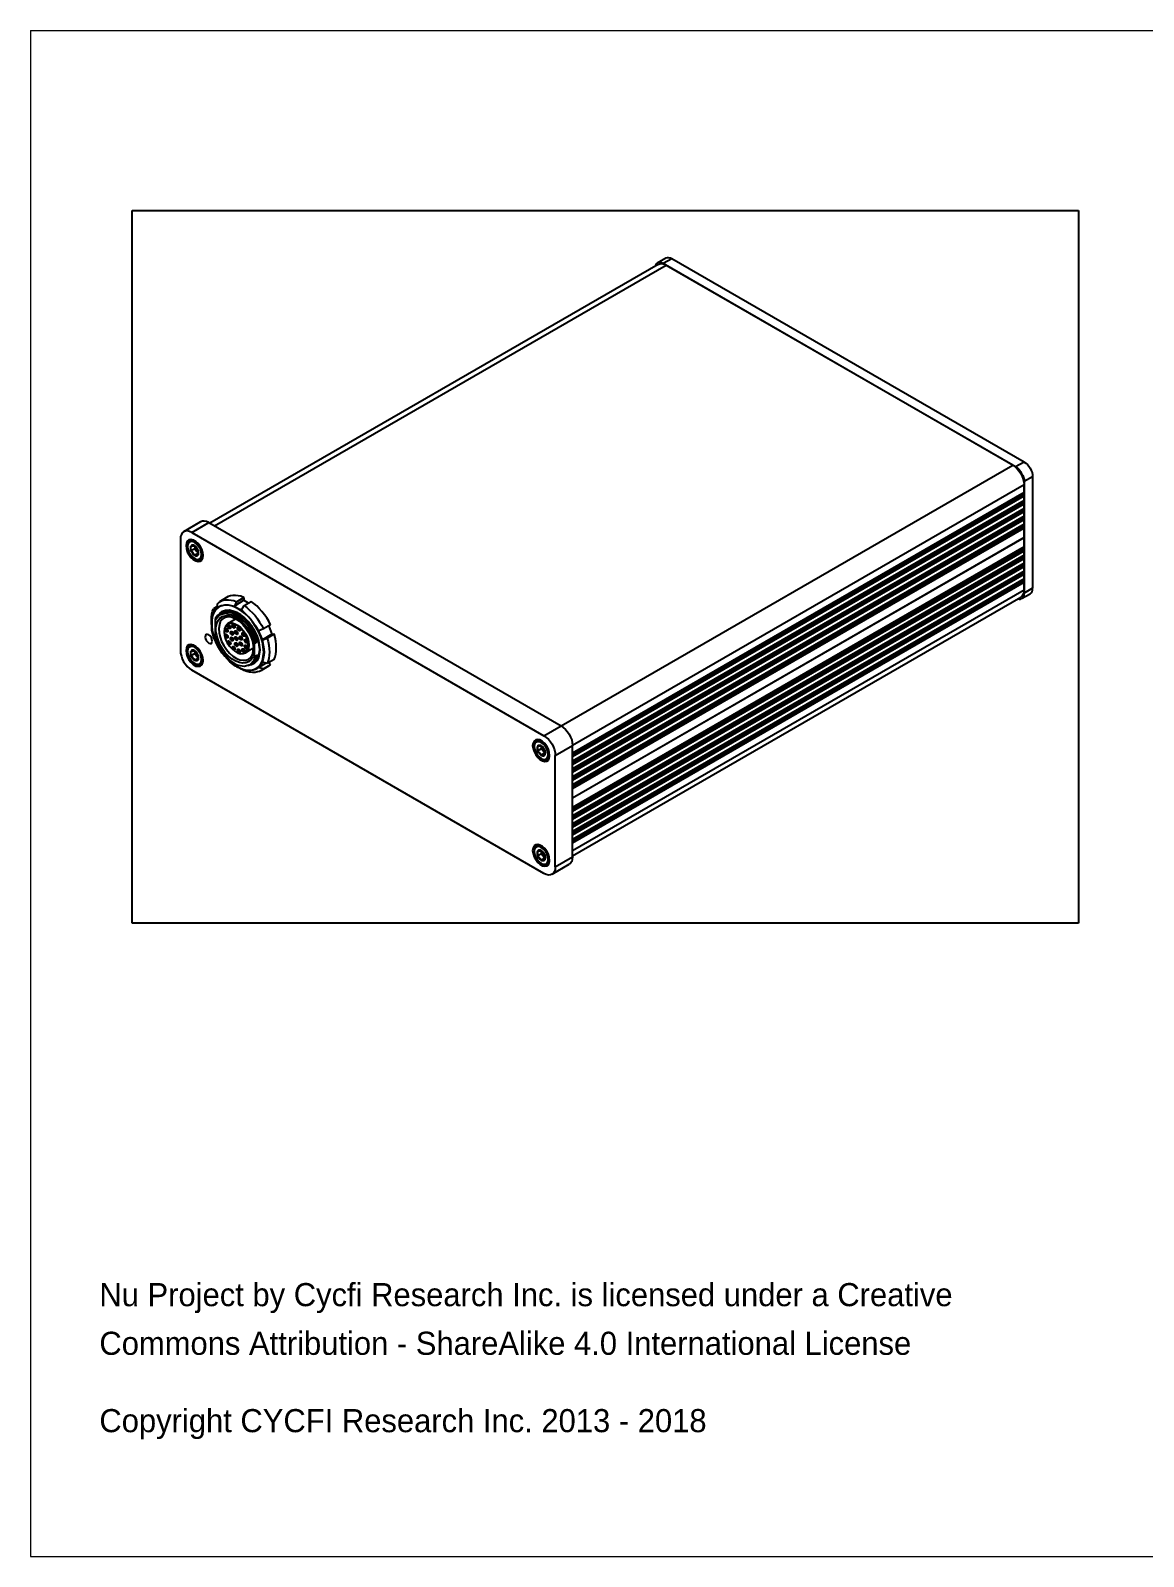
# Model space of a CAD drawing. Header units: inches. Extents: x 10 to 287, y 10 to 200.
# Drawn here: x 10 to 148.5, y 10 to 200 of the extents above; entities that cross this region are included whole.
import ezdxf

# ---------------------------------------------------------------- set-up
doc = ezdxf.new("R2010")
doc.units = ezdxf.units.IN
doc.header["$MEASUREMENT"] = 0
doc.layers.add('Layer 1', color=7, linetype='Continuous')
picture_1 = doc.add_image_def('image2.png', size_in_pixel=(812, 610))

# ---------------------------------------------------------------- blocks, each defined once
blk = doc.blocks.new('block 2')
at = {"layer": 'Layer 1', "lineweight": 0}
blk.add_lwpolyline([(22.62, 88.86), (140.38, 88.86), (140.38, 177.57), (22.62, 177.57), (22.62, 88.86)], dxfattribs=at)
at = {"layer": 'Layer 1'}
image = blk.add_image(picture_1, insert=(22.62, 88.86), size_in_units=(117.76, 88.71), dxfattribs=at)

msp = doc.modelspace()

# ---------------------------------------------------------------- linework, layer by layer
at = {"layer": 'Layer 1', "color": 9, "lineweight": 18, "true_color": 0xc0c0c0}
for points in [[(9.98, 199.99), (9.98, 9.98)], [(9.98, 199.99), (286.98, 199.99)], [(9.98, 9.98), (286.98, 9.98)]]:
    msp.add_lwpolyline(points, dxfattribs=at)
at = {"layer": 'Layer 1', "color": 7, "lineweight": 25, "true_color": 0xffffff}
for points in [[(88.72, 170.96), (88.51, 171.06), (88.34, 171.1), (88.16, 171.1), (87.98, 171.03), (87.84, 170.92), (87.77, 170.78), (87.7, 170.64)], [(89.04, 171.66), (87.98, 171.03)], [(89.78, 171.56), (88.72, 170.96)], [(89.78, 171.56), (89.61, 171.66), (89.39, 171.7), (89.22, 171.7), (89.04, 171.66)], [(133.63, 146.26), (89.78, 171.56)], [(88.09, 170.85), (32.28, 138.64)], [(89.08, 170.74), (32.88, 138.29)], [(88.09, 170.85), (88.3, 170.92), (88.55, 170.96), (88.83, 170.89), (89.08, 170.74)], [(132.57, 145.66), (88.72, 170.96)], [(132.22, 145.87), (89.08, 170.74)], [(76.02, 113.42), (132.22, 145.87)], [(132.22, 145.87), (132.5, 145.66), (132.75, 145.42), (133, 145.13), (133.21, 144.82), (133.39, 144.46), (133.53, 144.11), (133.6, 143.76), (133.63, 143.4)], [(133.63, 146.26), (132.57, 145.66)], [(132.57, 145.66), (132.79, 145.52), (133, 145.31), (133.17, 145.1), (133.31, 144.85), (133.46, 144.6), (133.56, 144.32), (133.63, 144.07), (133.63, 143.83)], [(133.63, 146.26), (133.84, 146.12), (134.06, 145.94), (134.23, 145.73), (134.37, 145.49), (134.51, 145.2), (134.62, 144.96), (134.69, 144.67), (134.69, 144.43)], [(134.69, 144.43), (133.63, 143.83)], [(134.69, 144.43), (134.69, 130.56)], [(133.63, 143.4), (77.43, 110.95)], [(133.63, 143.83), (133.63, 129.93)], [(133.63, 142.49), (133.63, 143.4)], [(77.43, 110.03), (133.63, 142.49)], [(77.43, 110.03), (133.63, 142.45)], [(77.43, 109.93), (133.39, 142.24)], [(133.42, 142.17), (77.43, 109.82)], [(77.43, 109.64), (133.6, 142.06)], [(133.63, 141.99), (77.43, 109.54)], [(77.43, 109.04), (133.63, 141.5)], [(77.43, 109.04), (133.63, 141.5)], [(77.43, 108.94), (133.39, 141.25)], [(133.42, 141.18), (77.43, 108.87)], [(77.43, 108.66), (133.6, 141.08)], [(133.63, 141.01), (77.43, 108.55)], [(133.39, 142.35), (133.39, 142.24)], [(133.39, 142.24), (133.39, 142.2), (133.42, 142.17)], [(133.39, 141.36), (133.39, 141.25)], [(133.39, 141.25), (133.39, 141.25), (133.39, 141.22), (133.42, 141.22), (133.42, 141.18)], [(133.42, 142.17), (133.6, 142.06)], [(133.42, 141.18), (133.6, 141.08)], [(133.6, 142.06), (133.6, 142.06), (133.63, 142.06), (133.63, 142.03), (133.63, 141.99)], [(133.6, 141.08), (133.6, 141.08), (133.63, 141.08), (133.63, 141.04), (133.63, 141.01)], [(133.63, 142.49), (133.63, 142.49), (133.63, 142.45)], [(133.63, 141.5), (133.63, 141.99)], [(133.63, 141.5), (133.63, 141.5)], [(133.63, 140.51), (133.63, 141.01)], [(31.15, 138.82), (29.03, 137.58)], [(30.06, 137.48), (32.17, 138.71)], [(32.17, 138.71), (31.89, 138.85), (31.61, 138.89), (31.4, 138.89), (31.15, 138.82)], [(32.17, 138.71), (76.02, 113.42)], [(77.43, 108.09), (133.63, 140.51)], [(77.43, 108.06), (133.63, 140.51)], [(77.43, 107.95), (133.39, 140.26)], [(133.42, 140.19), (77.43, 107.88)], [(77.43, 107.67), (133.6, 140.09)], [(133.63, 140.05), (77.43, 107.6)], [(77.43, 107.1), (133.63, 139.56)], [(77.43, 107.07), (133.63, 139.52)], [(77.43, 106.96), (133.39, 139.28)], [(133.42, 139.21), (77.43, 106.89)], [(77.43, 106.68), (133.6, 139.14)], [(133.63, 139.07), (77.43, 106.61)], [(133.39, 140.37), (133.39, 140.26)], [(133.39, 140.26), (133.39, 140.26), (133.39, 140.23), (133.42, 140.23), (133.42, 140.19)], [(133.39, 139.38), (133.39, 139.28)], [(133.39, 139.28), (133.39, 139.28), (133.39, 139.24), (133.42, 139.24), (133.42, 139.21)], [(133.42, 140.19), (133.6, 140.09)], [(133.42, 139.21), (133.6, 139.14)], [(133.6, 140.09), (133.6, 140.09), (133.63, 140.09), (133.63, 140.05)], [(133.6, 139.14), (133.6, 139.1), (133.63, 139.1), (133.63, 139.07)], [(133.63, 140.51), (133.63, 140.51)], [(133.63, 139.56), (133.63, 140.05)], [(133.63, 139.56), (133.63, 139.52)], [(133.63, 138.57), (133.63, 139.07)], [(30.06, 137.48), (29.77, 137.62), (29.49, 137.69), (29.25, 137.65), (29.03, 137.58), (28.86, 137.44), (28.75, 137.23), (28.65, 136.98), (28.65, 136.67)], [(30.06, 137.48), (73.87, 112.18)], [(77.43, 106.12), (133.63, 138.57)], [(77.43, 106.12), (133.63, 138.54)], [(77.43, 105.9), (133.39, 138.22)], [(133.42, 138.15), (77.43, 105.83)], [(77.43, 105.62), (133.6, 138.04)], [(133.63, 138.01), (77.43, 105.55)], [(77.43, 104.46), (133.63, 136.91)], [(77.43, 104.46), (133.63, 136.88)], [(133.63, 136.84), (77.43, 104.39)], [(133.39, 138.39), (133.39, 138.22)], [(133.39, 138.22), (133.39, 138.22), (133.39, 138.18), (133.42, 138.18), (133.42, 138.15)], [(133.42, 138.15), (133.6, 138.04)], [(133.6, 138.04), (133.6, 138.04), (133.63, 138.04), (133.63, 138.01)], [(133.6, 136.88), (133.63, 136.88), (133.63, 136.84)], [(133.63, 138.57), (133.63, 138.57), (133.63, 138.54)], [(133.63, 136.91), (133.63, 138.01)], [(133.63, 136.91), (133.63, 136.91), (133.63, 136.88)], [(133.63, 135.75), (133.63, 136.84)], [(28.65, 136.67), (28.65, 122.8)], [(31.47, 134.62), (31.43, 135.01), (31.29, 135.4), (31.08, 135.78), (30.83, 136.1), (30.55, 136.38), (30.23, 136.52), (29.95, 136.6), (29.7, 136.56), (29.49, 136.42), (29.39, 136.17), (29.35, 135.85), (29.39, 135.5), (29.49, 135.08), (29.7, 134.73), (29.95, 134.37), (30.23, 134.13), (30.55, 133.95), (30.83, 133.88), (31.08, 133.91), (31.29, 134.06), (31.43, 134.3), (31.47, 134.62)], [(30.3, 136.52), (30.3, 136.52), (30.02, 136.56), (29.81, 136.49), (29.63, 136.31), (29.53, 136.03), (29.53, 135.85)], [(31.26, 134.73), (31.22, 135.08), (31.12, 135.43), (30.9, 135.75), (30.66, 136.03), (30.41, 136.24), (30.13, 136.35), (29.88, 136.35), (29.7, 136.24), (29.56, 136.03), (29.53, 135.75), (29.56, 135.4), (29.7, 135.04), (29.88, 134.73), (30.13, 134.44), (30.41, 134.23), (30.66, 134.13), (30.9, 134.13), (31.12, 134.27), (31.22, 134.44), (31.26, 134.73)], [(29.53, 135.85), (29.53, 135.75)], [(30.02, 136.6), (29.81, 136.49)], [(29.95, 135.78), (29.92, 135.75), (29.92, 135.68), (29.88, 135.61), (29.88, 135.54), (29.88, 135.47), (29.92, 135.36), (29.92, 135.29), (29.95, 135.22)], [(30.41, 135.82), (30.34, 135.85), (30.27, 135.89), (30.2, 135.89), (30.13, 135.89), (30.09, 135.89), (30.02, 135.85), (29.99, 135.82), (29.95, 135.78)], [(29.95, 135.78), (30.09, 135.82), (30.2, 135.82), (30.3, 135.82), (30.41, 135.82)], [(29.95, 135.22), (29.95, 135.29), (29.95, 135.78)], [(30.41, 135.47), (29.95, 135.22)], [(30.41, 134.66), (30.3, 134.8), (30.2, 134.94), (30.09, 135.08), (29.95, 135.22)], [(29.95, 135.22), (29.99, 135.11), (30.02, 135.04), (30.09, 134.94), (30.13, 134.87), (30.2, 134.8), (30.27, 134.76), (30.34, 134.69), (30.41, 134.66)], [(30.41, 135.82), (30.41, 135.75)], [(30.41, 135.82), (30.41, 135.75)], [(30.41, 135.82), (30.52, 135.71), (30.62, 135.57), (30.73, 135.43), (30.83, 135.29)], [(30.83, 135.29), (30.8, 135.36), (30.76, 135.47), (30.73, 135.54), (30.66, 135.61), (30.59, 135.68), (30.52, 135.75), (30.48, 135.78), (30.41, 135.82)], [(30.41, 135.75), (30.41, 135.47)], [(30.41, 135.75), (30.41, 135.68), (30.44, 135.61), (30.44, 135.54), (30.48, 135.47), (30.52, 135.4), (30.55, 135.33), (30.59, 135.25), (30.62, 135.18)], [(30.41, 135.47), (30.62, 135.18)], [(30.62, 135.18), (30.87, 134.9)], [(30.62, 135.18), (30.69, 135.15), (30.73, 135.08), (30.8, 135.04), (30.83, 135.01)], [(30.83, 135.29), (30.83, 134.76), (30.83, 134.69)], [(30.83, 134.69), (30.87, 134.76), (30.9, 134.8), (30.9, 134.87), (30.9, 134.94), (30.9, 135.04), (30.9, 135.11), (30.87, 135.18), (30.83, 135.29)], [(77.43, 103.29), (133.63, 135.75)], [(77.43, 103.29), (133.63, 135.71)], [(77.43, 103.08), (133.39, 135.4)], [(133.42, 135.36), (77.43, 103.01)], [(77.43, 102.8), (133.6, 135.25)], [(133.63, 135.18), (77.43, 102.73)], [(133.39, 135.61), (133.39, 135.4)], [(133.39, 135.4), (133.39, 135.4), (133.39, 135.36), (133.42, 135.36)], [(133.42, 135.36), (133.6, 135.25)], [(133.6, 135.25), (133.6, 135.22), (133.63, 135.22), (133.63, 135.18)], [(133.63, 135.75), (133.63, 135.75), (133.63, 135.71)], [(133.63, 134.69), (133.63, 135.18)], [(30.87, 134.9), (30.41, 134.66)], [(30.83, 134.69), (30.76, 134.69), (30.66, 134.69), (30.52, 134.66), (30.41, 134.66)], [(30.41, 134.66), (30.48, 134.62), (30.52, 134.58), (30.59, 134.58), (30.66, 134.58), (30.73, 134.58), (30.76, 134.62), (30.8, 134.66), (30.83, 134.69)], [(30.41, 134.23), (30.52, 134.2)], [(30.52, 134.2), (30.59, 134.13), (30.87, 134.06), (31.12, 134.09), (31.29, 134.2), (31.43, 134.44), (31.47, 134.51)], [(31.19, 134.13), (31.4, 134.23)], [(77.43, 102.23), (133.63, 134.69)], [(77.43, 102.23), (133.63, 134.66)], [(77.43, 102.13), (133.39, 134.41)], [(133.42, 134.37), (77.43, 102.02)], [(77.43, 101.85), (133.6, 134.27)], [(133.63, 134.2), (77.43, 101.74)], [(77.43, 101.25), (133.63, 133.7)], [(77.43, 101.25), (133.63, 133.7)], [(77.43, 101.14), (133.39, 133.46)], [(133.42, 133.39), (77.43, 101.07)], [(77.43, 100.86), (133.6, 133.28)], [(133.63, 133.21), (77.43, 100.75)], [(133.39, 134.51), (133.39, 134.41)], [(133.39, 134.41), (133.39, 134.41), (133.39, 134.37), (133.42, 134.37)], [(133.39, 133.56), (133.39, 133.46)], [(133.39, 133.46), (133.39, 133.42), (133.42, 133.39)], [(133.42, 134.37), (133.6, 134.27)], [(133.42, 133.39), (133.6, 133.28)], [(133.6, 134.27), (133.6, 134.27), (133.63, 134.27), (133.63, 134.23), (133.63, 134.2)], [(133.6, 133.28), (133.6, 133.28), (133.63, 133.28), (133.63, 133.24), (133.63, 133.21)], [(133.63, 134.69), (133.63, 134.69), (133.63, 134.66)], [(133.63, 133.7), (133.63, 134.2)], [(133.63, 133.7), (133.63, 133.7)], [(133.63, 132.72), (133.63, 133.21)], [(77.43, 100.29), (133.63, 132.72)], [(77.43, 100.26), (133.63, 132.72)], [(77.43, 100.15), (133.39, 132.47)], [(133.42, 132.4), (77.43, 100.08)], [(77.43, 99.87), (133.6, 132.29)], [(133.63, 132.26), (77.43, 99.8)], [(77.43, 99.31), (133.63, 131.76)], [(77.43, 99.27), (133.63, 131.73)], [(77.43, 99.17), (133.39, 131.48)], [(133.42, 131.41), (77.43, 99.1)], [(77.43, 98.88), (133.6, 131.34)], [(133.63, 131.27), (77.43, 98.81)], [(133.39, 132.57), (133.39, 132.47)], [(133.39, 132.47), (133.39, 132.47), (133.39, 132.43), (133.42, 132.43), (133.42, 132.4)], [(133.39, 131.59), (133.39, 131.48)], [(133.39, 131.48), (133.39, 131.48), (133.39, 131.45), (133.42, 131.45), (133.42, 131.41)], [(133.42, 132.4), (133.6, 132.29)], [(133.42, 131.41), (133.6, 131.34)], [(133.6, 132.29), (133.6, 132.29), (133.63, 132.29), (133.63, 132.26)], [(133.6, 131.34), (133.6, 131.3), (133.63, 131.3), (133.63, 131.27)], [(133.63, 132.72), (133.63, 132.72)], [(133.63, 131.76), (133.63, 132.26)], [(133.63, 131.76), (133.63, 131.73)], [(133.63, 130.35), (133.63, 131.27)], [(34.36, 129.4), (33.51, 128.87)], [(36.51, 129.4), (36.16, 129.54), (35.81, 129.61), (35.49, 129.65), (35.17, 129.65), (34.85, 129.58), (34.57, 129.5), (34.36, 129.4)], [(36.51, 129.4), (35.67, 128.87)], [(36.51, 129.4), (36.51, 129.05)], [(77.43, 97.9), (133.63, 130.35)], [(77.43, 97.23), (133.21, 129.43)], [(132.86, 129.22), (133, 129.19), (133.17, 129.19), (133.31, 129.26), (133.46, 129.36), (133.56, 129.5), (133.63, 129.72), (133.63, 129.93)], [(133.63, 130.35), (133.6, 130.03), (133.53, 129.79), (133.39, 129.58), (133.21, 129.43)], [(133.31, 129.26), (134.37, 129.86)], [(134.69, 130.56), (133.63, 129.93)], [(134.37, 129.86), (134.37, 129.86), (134.51, 129.96), (134.62, 130.14), (134.69, 130.32), (134.69, 130.56)], [(32.49, 126.37), (32.49, 126.58), (32.49, 126.96), (32.56, 127.35), (32.63, 127.71), (32.77, 127.99)], [(32.81, 124.42), (32.67, 124.88), (32.56, 125.34), (32.53, 125.77), (32.49, 126.19), (32.53, 126.58), (32.56, 126.93), (32.67, 127.28), (32.81, 127.6)], [(39.02, 122.59), (38.95, 123.19), (38.84, 123.86), (38.63, 124.5), (38.35, 125.17), (37.99, 125.77), (37.61, 126.37), (37.15, 126.93), (36.65, 127.39), (36.16, 127.78), (35.63, 128.09), (35.1, 128.31), (34.61, 128.45), (34.15, 128.45), (33.69, 128.34), (33.34, 128.13), (33.02, 127.85), (32.77, 127.46), (32.6, 127), (32.53, 126.44), (32.53, 125.87), (32.6, 125.24), (32.77, 124.6), (33.02, 123.93), (33.34, 123.3), (33.69, 122.66), (34.15, 122.1), (34.61, 121.6), (35.1, 121.14), (35.63, 120.79), (36.16, 120.54), (36.65, 120.37), (37.15, 120.3), (37.61, 120.37), (37.99, 120.51), (38.35, 120.76), (38.63, 121.11), (38.84, 121.53), (38.95, 122.03), (39.02, 122.59)], [(32.77, 127.99), (32.74, 127.46)], [(32.74, 127.46), (32.81, 127.6)], [(33.2, 128.27), (32.77, 127.99)], [(32.81, 127.6), (32.84, 127.63), (32.98, 127.85), (33.09, 127.95)], [(35.31, 127.07), (35, 127.21), (34.22, 127.39), (33.51, 127.18), (33.06, 126.65), (32.98, 126.51)], [(35.24, 127.39), (34.61, 127.56), (34.04, 127.56), (33.55, 127.39), (33.27, 127.14), (33.02, 126.82)], [(33.09, 127.95), (33.3, 128.16), (33.55, 128.31), (33.83, 128.41), (34.15, 128.48), (34.47, 128.48), (34.78, 128.45), (35.14, 128.34), (35.49, 128.2)], [(33.09, 127.95), (33.2, 128.09)], [(33.2, 128.09), (33.23, 128.62)], [(33.23, 128.62), (33.44, 128.83), (33.73, 128.98), (33.97, 129.05), (34.29, 129.12), (34.61, 129.12), (34.96, 129.08), (35.28, 129.01), (35.67, 128.87)], [(38.52, 122.91), (38.45, 123.47), (38.35, 124.07), (38.14, 124.67), (37.85, 125.27), (37.5, 125.87), (37.08, 126.4), (36.62, 126.86), (36.16, 127.25), (35.67, 127.53), (35.17, 127.71), (34.71, 127.81), (34.29, 127.78), (33.9, 127.63), (33.58, 127.42), (33.41, 127.18)], [(33.44, 127.32), (33.55, 127.42), (33.87, 127.67), (34.25, 127.81), (34.68, 127.81), (35.14, 127.74), (35.63, 127.53), (36.12, 127.25), (36.62, 126.86), (37.08, 126.4), (37.47, 125.87), (37.82, 125.27), (38.14, 124.67), (38.35, 124.04), (38.45, 123.44), (38.52, 122.87)], [(34.08, 127.71), (34.01, 127.67)], [(35.38, 127.49), (34.78, 127.67), (34.68, 127.67)], [(35.24, 127.39), (35.21, 127.32), (35.17, 127.25), (35.14, 127.18)], [(35.31, 127.28), (35.28, 127.32), (35.24, 127.35), (35.24, 127.39)], [(35.38, 127.49), (35.38, 127.42), (35.35, 127.35), (35.31, 127.28)], [(35.49, 127.39), (35.31, 127.28)], [(36.51, 129.05), (35.35, 128.31)], [(35.67, 128.87), (35.49, 128.59), (35.35, 128.31)], [(35.35, 128.31), (35.49, 128.2)], [(35.49, 127.39), (35.45, 127.42), (35.42, 127.46), (35.38, 127.49)], [(35.49, 128.2), (35.52, 128.2), (35.77, 128.06), (35.84, 128.02), (36.02, 127.92)], [(35.56, 127.6), (35.56, 127.53), (35.52, 127.46), (35.49, 127.39)], [(35.63, 127.49), (35.49, 127.39)], [(35.49, 127.39), (35.74, 127.25), (35.77, 127.25)], [(35.77, 127.25), (35.49, 127.39)], [(35.63, 127.49), (35.63, 127.49)], [(35.84, 127.39), (35.91, 127.35)], [(36.02, 127.92), (36.23, 127.81)], [(36.02, 127.92), (36.41, 127.67), (36.72, 127.35), (37.08, 127.04), (37.39, 126.68), (37.71, 126.29), (37.99, 125.87), (38.24, 125.45), (38.45, 124.99)], [(36.23, 127.81), (36.41, 128.09), (36.55, 128.38)], [(36.51, 129.05), (37.08, 128.73)], [(36.55, 128.38), (37.43, 128.9)], [(36.55, 128.38), (36.9, 128.13), (37.25, 127.81), (37.61, 127.49), (37.92, 127.14), (38.21, 126.75), (38.49, 126.33), (38.77, 125.91), (38.98, 125.48)], [(39.86, 125.98), (39.62, 126.44), (39.37, 126.86), (39.09, 127.25), (38.77, 127.63), (38.45, 128.02), (38.14, 128.34), (37.78, 128.66), (37.43, 128.9)], [(32.49, 126.37), (32.49, 126.01)], [(33.02, 126.82), (32.98, 126.65), (32.98, 126.51)], [(32.98, 126.51), (32.98, 124.42)], [(37.78, 122.87), (37.71, 122.38), (37.61, 121.99), (37.39, 121.64), (37.11, 121.39), (36.79, 121.25), (36.41, 121.21), (35.98, 121.28), (35.52, 121.46), (35.07, 121.71), (34.64, 122.1), (34.22, 122.52), (33.87, 123.01), (33.55, 123.54), (33.34, 124.11), (33.16, 124.67), (33.06, 125.2), (33.06, 125.69), (33.16, 126.15), (33.34, 126.54), (33.55, 126.82), (33.87, 127.04), (34.22, 127.11), (34.64, 127.11), (35.07, 126.96), (35.52, 126.75), (35.98, 126.44), (36.41, 126.05), (36.79, 125.59), (37.11, 125.06), (37.39, 124.53), (37.61, 123.97), (37.71, 123.4), (37.78, 122.87)], [(35.21, 126.89), (34.82, 127), (34.43, 126.96), (34.08, 126.86), (33.8, 126.65), (33.58, 126.37), (33.48, 125.98), (33.41, 125.52), (33.44, 124.99), (33.58, 124.46), (33.76, 123.93), (34.04, 123.4), (34.36, 122.91), (34.75, 122.48), (35.17, 122.1), (35.6, 121.81), (36.02, 121.64), (36.44, 121.57), (36.79, 121.57), (37.15, 121.71), (37.39, 121.92), (37.61, 122.24), (37.71, 122.66), (37.75, 123.12)], [(37.08, 123.44), (37.04, 123.86), (36.9, 124.32), (36.72, 124.78), (36.44, 125.2), (36.12, 125.55), (35.77, 125.87), (35.42, 126.05), (35.07, 126.15), (34.75, 126.15), (34.47, 126.01), (34.25, 125.8), (34.11, 125.48), (34.08, 125.1), (34.11, 124.67), (34.25, 124.21), (34.47, 123.75), (34.75, 123.33), (35.07, 122.98), (35.42, 122.7), (35.77, 122.48), (36.12, 122.38), (36.44, 122.41), (36.72, 122.52), (36.9, 122.77), (37.04, 123.05), (37.08, 123.44)], [(34.54, 125.2), (34.54, 125.13), (34.5, 125.1), (34.43, 125.1), (34.36, 125.1), (34.29, 125.17), (34.25, 125.24), (34.22, 125.31), (34.18, 125.41), (34.22, 125.48), (34.25, 125.52), (34.29, 125.52), (34.36, 125.52), (34.43, 125.45), (34.5, 125.38), (34.54, 125.31), (34.54, 125.2)], [(34.29, 125.52), (34.25, 125.48), (34.25, 125.41), (34.25, 125.34), (34.29, 125.27), (34.36, 125.2), (34.4, 125.17), (34.47, 125.17), (34.5, 125.17)], [(34.29, 125.48), (34.33, 125.52), (34.36, 125.48), (34.43, 125.48), (34.47, 125.41), (34.5, 125.34), (34.54, 125.27), (34.54, 125.24)], [(35.56, 126.75), (34.5, 126.12)], [(34.5, 126.12), (34.75, 126.19), (35.07, 126.22), (35.42, 126.12), (35.81, 125.91), (36.16, 125.62), (36.48, 125.24), (36.76, 124.81), (36.97, 124.35), (37.11, 123.9), (37.15, 123.44)], [(34.89, 125.66), (34.85, 125.59), (34.82, 125.55), (34.75, 125.55), (34.68, 125.55), (34.64, 125.62), (34.57, 125.69), (34.54, 125.77), (34.5, 125.87), (34.54, 125.94), (34.57, 125.98), (34.64, 125.98), (34.68, 125.98), (34.75, 125.91), (34.82, 125.84), (34.85, 125.77), (34.89, 125.66)], [(34.64, 125.94), (34.61, 125.91), (34.57, 125.87), (34.61, 125.8), (34.64, 125.73), (34.68, 125.66), (34.71, 125.62), (34.78, 125.59), (34.82, 125.62)], [(34.64, 125.94), (34.64, 125.98), (34.68, 125.94), (34.75, 125.91), (34.78, 125.87), (34.82, 125.8), (34.85, 125.73), (34.85, 125.69)], [(34.85, 125.69), (34.85, 125.66), (34.85, 125.62), (34.82, 125.62)], [(35.45, 125.73), (35.42, 125.66), (35.38, 125.62), (35.31, 125.59), (35.24, 125.62), (35.21, 125.66), (35.14, 125.77), (35.1, 125.84), (35.07, 125.91), (35.1, 125.98), (35.14, 126.05), (35.21, 126.05), (35.24, 126.01), (35.31, 125.98), (35.38, 125.91), (35.42, 125.8), (35.45, 125.73)], [(35.1, 126.96), (35.21, 126.89)], [(35.52, 126.72), (35.21, 126.89), (35.1, 126.96)], [(35.31, 127.28), (35.14, 127.18)], [(35.14, 127.18), (35.31, 127.07)], [(35.21, 126.01), (35.17, 125.98), (35.14, 125.91), (35.17, 125.87), (35.21, 125.8), (35.24, 125.73), (35.28, 125.69), (35.35, 125.66), (35.38, 125.66)], [(35.21, 126.01), (35.21, 126.01), (35.24, 126.01), (35.31, 125.98), (35.35, 125.94), (35.38, 125.87), (35.42, 125.8), (35.42, 125.73)], [(35.31, 127.28), (35.56, 127.14), (35.6, 127.14)], [(35.6, 127.14), (35.31, 127.28)], [(35.31, 127.07), (35.42, 127.04)], [(35.42, 125.73), (35.42, 125.69), (35.38, 125.66)], [(35.49, 126.96), (35.42, 127.04)], [(35.42, 127.04), (35.7, 126.89)], [(37.85, 123.82), (37.57, 124.6), (36.97, 125.62), (36.2, 126.47), (35.49, 126.96)], [(35.74, 127.04), (35.6, 127.14)], [(35.6, 127.14), (35.77, 127.04)], [(35.7, 126.89), (35.74, 126.96), (35.74, 127), (35.77, 127.11)], [(36.09, 125.38), (36.09, 125.31), (36.05, 125.24), (35.98, 125.24), (35.91, 125.27), (35.84, 125.31), (35.77, 125.38), (35.74, 125.48), (35.74, 125.55), (35.74, 125.62), (35.77, 125.69), (35.84, 125.69), (35.91, 125.66), (35.98, 125.62), (36.05, 125.55), (36.09, 125.45), (36.09, 125.38)], [(35.91, 127.14), (35.77, 127.25)], [(35.77, 127.25), (35.91, 127.14)], [(37.96, 124.18), (37.75, 124.74), (37.43, 125.31), (36.94, 126.01), (36.37, 126.61), (35.77, 127.11)], [(35.84, 125.66), (35.81, 125.62), (35.81, 125.55), (35.81, 125.48), (35.84, 125.41), (35.88, 125.38), (35.95, 125.31), (36.02, 125.31), (36.05, 125.31)], [(35.84, 125.66), (35.88, 125.66), (35.91, 125.66), (35.95, 125.62), (36.02, 125.59), (36.05, 125.52), (36.05, 125.45), (36.09, 125.38)], [(35.88, 127), (35.88, 127.04), (35.91, 127.11), (35.95, 127.21)], [(38.14, 124.28), (37.92, 124.85), (37.61, 125.41), (37.11, 126.12), (36.55, 126.72), (35.95, 127.21)], [(36.05, 127.11), (36.05, 127.14), (36.09, 127.21), (36.09, 127.25)], [(38.98, 125.48), (38.38, 125.24)], [(39.86, 125.98), (38.98, 125.48)], [(39.62, 125.84), (40, 124.81)], [(31.47, 121.57), (31.43, 121.92), (31.29, 122.31), (31.08, 122.7), (30.83, 123.05), (30.55, 123.3), (30.23, 123.47), (29.95, 123.54), (29.7, 123.51), (29.49, 123.37), (29.39, 123.12), (29.35, 122.8), (29.39, 122.41), (29.49, 122.03), (29.7, 121.64), (29.95, 121.32), (30.23, 121.04), (30.55, 120.86), (30.83, 120.83), (31.08, 120.86), (31.29, 121), (31.43, 121.25), (31.47, 121.57)], [(30.3, 123.47), (30.3, 123.47), (30.02, 123.51), (29.81, 123.4), (29.63, 123.23), (29.53, 122.98), (29.53, 122.8)], [(30.02, 123.54), (29.81, 123.44)], [(32.6, 123.97), (32.56, 124.18), (32.49, 124.39), (32.35, 124.6), (32.17, 124.74), (32, 124.78), (31.86, 124.78), (31.75, 124.64), (31.71, 124.46), (31.75, 124.25), (31.86, 124.04), (32, 123.86), (32.17, 123.72), (32.35, 123.65), (32.49, 123.68), (32.56, 123.79), (32.6, 123.97)], [(33.09, 123.75), (33.06, 123.86), (32.88, 124.21), (32.81, 124.42)], [(32.98, 124.42), (32.98, 124.25)], [(32.98, 124.42), (33.23, 123.72), (33.8, 122.66), (34.61, 121.74), (35, 121.43), (35.21, 121.25), (35.42, 121.14)], [(32.98, 124.25), (33.23, 123.68), (33.51, 123.08), (34.08, 122.27), (34.75, 121.6), (35.42, 121.14)], [(35.49, 120.86), (35.14, 121.11), (34.78, 121.39), (34.47, 121.74), (34.15, 122.1), (33.83, 122.48), (33.55, 122.91), (33.3, 123.33), (33.09, 123.75)], [(34.54, 124.46), (34.54, 124.39), (34.5, 124.35), (34.43, 124.35), (34.36, 124.35), (34.29, 124.42), (34.25, 124.5), (34.22, 124.6), (34.18, 124.67), (34.22, 124.74), (34.25, 124.78), (34.29, 124.81), (34.36, 124.78), (34.43, 124.74), (34.5, 124.64), (34.54, 124.57), (34.54, 124.46)], [(34.29, 124.78), (34.25, 124.74), (34.25, 124.67), (34.25, 124.6), (34.29, 124.53), (34.36, 124.46), (34.4, 124.42), (34.47, 124.42), (34.5, 124.42)], [(34.29, 124.78), (34.33, 124.78), (34.36, 124.78), (34.43, 124.74), (34.47, 124.67), (34.5, 124.6), (34.54, 124.57), (34.54, 124.5)], [(34.54, 125.24), (34.54, 125.2), (34.5, 125.17)], [(34.54, 124.5), (34.54, 124.46), (34.5, 124.42)], [(34.89, 123.65), (34.85, 123.58), (34.82, 123.54), (34.75, 123.54), (34.68, 123.54), (34.64, 123.61), (34.57, 123.68), (34.54, 123.79), (34.5, 123.86), (34.54, 123.93), (34.57, 123.97), (34.64, 124), (34.68, 123.97), (34.75, 123.9), (34.82, 123.82), (34.85, 123.75), (34.89, 123.65)], [(34.64, 123.97), (34.61, 123.93), (34.57, 123.86), (34.61, 123.79), (34.64, 123.72), (34.68, 123.65), (34.71, 123.61), (34.78, 123.61), (34.82, 123.61)], [(34.64, 123.97), (34.64, 123.97), (34.68, 123.93), (34.75, 123.93), (34.78, 123.86), (34.82, 123.79), (34.85, 123.72), (34.85, 123.68)], [(34.85, 123.68), (34.85, 123.65), (34.85, 123.61), (34.82, 123.61)], [(35.21, 124.85), (35.17, 124.78), (35.14, 124.74), (35.1, 124.71), (35.03, 124.74), (34.96, 124.81), (34.89, 124.88), (34.85, 124.95), (34.85, 125.06), (34.85, 125.13), (34.89, 125.17), (34.96, 125.17), (35.03, 125.17), (35.1, 125.1), (35.14, 125.02), (35.17, 124.95), (35.21, 124.85)], [(35.21, 124.11), (35.17, 124.04), (35.14, 124), (35.1, 124), (35.03, 124), (34.96, 124.07), (34.89, 124.14), (34.85, 124.21), (34.85, 124.32), (34.85, 124.39), (34.89, 124.42), (34.96, 124.46), (35.03, 124.42), (35.1, 124.35), (35.14, 124.28), (35.17, 124.21), (35.21, 124.11)], [(34.96, 125.13), (34.92, 125.1), (34.92, 125.06), (34.92, 124.99), (34.96, 124.92), (35, 124.85), (35.07, 124.81), (35.1, 124.78), (35.17, 124.81)], [(34.96, 124.42), (34.92, 124.39), (34.92, 124.32), (34.92, 124.25), (34.96, 124.18), (35, 124.11), (35.07, 124.07), (35.1, 124.07), (35.17, 124.07)], [(34.96, 125.13), (34.96, 125.17), (35.03, 125.13), (35.07, 125.1), (35.1, 125.06), (35.14, 124.99), (35.17, 124.92), (35.17, 124.88)], [(34.96, 124.39), (34.96, 124.42), (35.03, 124.39), (35.07, 124.39), (35.1, 124.32), (35.14, 124.25), (35.17, 124.18), (35.17, 124.14)], [(35.17, 124.88), (35.17, 124.81)], [(35.17, 124.14), (35.17, 124.11), (35.17, 124.07)], [(35.77, 124.92), (35.74, 124.85), (35.7, 124.78), (35.67, 124.78), (35.6, 124.81), (35.52, 124.85), (35.45, 124.92), (35.42, 125.02), (35.42, 125.1), (35.42, 125.17), (35.45, 125.24), (35.52, 125.24), (35.6, 125.2), (35.67, 125.17), (35.7, 125.1), (35.74, 124.99), (35.77, 124.92)], [(35.77, 124.18), (35.74, 124.11), (35.7, 124.07), (35.67, 124.04), (35.6, 124.07), (35.52, 124.11), (35.45, 124.21), (35.42, 124.28), (35.42, 124.39), (35.42, 124.46), (35.45, 124.5), (35.52, 124.5), (35.6, 124.46), (35.67, 124.42), (35.7, 124.35), (35.74, 124.25), (35.77, 124.18)], [(35.77, 123.44), (35.74, 123.37), (35.7, 123.33), (35.67, 123.3), (35.6, 123.33), (35.52, 123.4), (35.45, 123.47), (35.42, 123.54), (35.42, 123.65), (35.42, 123.72), (35.45, 123.75), (35.52, 123.75), (35.6, 123.75), (35.67, 123.68), (35.7, 123.61), (35.74, 123.51), (35.77, 123.44)], [(35.52, 125.2), (35.49, 125.17), (35.49, 125.1), (35.49, 125.02), (35.52, 124.95), (35.56, 124.92), (35.63, 124.85), (35.67, 124.85), (35.74, 124.85)], [(35.52, 124.46), (35.49, 124.42), (35.49, 124.39), (35.49, 124.32), (35.52, 124.25), (35.56, 124.18), (35.63, 124.14), (35.67, 124.11), (35.74, 124.11)], [(35.52, 123.72), (35.49, 123.68), (35.49, 123.65), (35.49, 123.58), (35.52, 123.51), (35.56, 123.44), (35.63, 123.4), (35.67, 123.37), (35.74, 123.4)], [(35.52, 125.2), (35.52, 125.2), (35.6, 125.2), (35.63, 125.17), (35.67, 125.13), (35.7, 125.06), (35.74, 124.99), (35.74, 124.92)], [(35.52, 124.46), (35.52, 124.46), (35.6, 124.46), (35.63, 124.42), (35.67, 124.39), (35.7, 124.32), (35.74, 124.25), (35.74, 124.18)], [(35.52, 123.72), (35.52, 123.72), (35.6, 123.72), (35.63, 123.68), (35.67, 123.65), (35.7, 123.58), (35.74, 123.51), (35.74, 123.47)], [(35.74, 124.92), (35.74, 124.88), (35.74, 124.85)], [(35.74, 124.18), (35.74, 124.14), (35.74, 124.11)], [(36.34, 124.21), (36.3, 124.14), (36.27, 124.11), (36.23, 124.11), (36.16, 124.14), (36.09, 124.18), (36.02, 124.25), (35.98, 124.35), (35.98, 124.42), (35.98, 124.5), (36.02, 124.53), (36.09, 124.57), (36.16, 124.53), (36.23, 124.5), (36.27, 124.39), (36.3, 124.32), (36.34, 124.21)], [(36.34, 123.51), (36.3, 123.44), (36.27, 123.37), (36.23, 123.37), (36.16, 123.4), (36.09, 123.44), (36.02, 123.51), (35.98, 123.61), (35.98, 123.68), (35.98, 123.75), (36.02, 123.82), (36.09, 123.82), (36.16, 123.79), (36.23, 123.75), (36.27, 123.68), (36.3, 123.58), (36.34, 123.51)], [(36.09, 125.38), (36.05, 125.34), (36.05, 125.31)], [(36.09, 124.53), (36.05, 124.5), (36.05, 124.42), (36.05, 124.35), (36.09, 124.28), (36.12, 124.21), (36.2, 124.18), (36.23, 124.18), (36.3, 124.18)], [(36.09, 123.79), (36.05, 123.75), (36.05, 123.68), (36.05, 123.61), (36.09, 123.54), (36.12, 123.51), (36.2, 123.44), (36.23, 123.44), (36.3, 123.44)], [(36.09, 124.53), (36.09, 124.53), (36.16, 124.53), (36.2, 124.5), (36.23, 124.42), (36.27, 124.39), (36.3, 124.32), (36.3, 124.25)], [(36.09, 123.79), (36.09, 123.79), (36.16, 123.79), (36.2, 123.75), (36.23, 123.72), (36.27, 123.65), (36.3, 123.58), (36.3, 123.51)], [(36.65, 124.67), (36.65, 124.6), (36.62, 124.57), (36.55, 124.57), (36.48, 124.57), (36.41, 124.64), (36.34, 124.71), (36.3, 124.81), (36.3, 124.88), (36.3, 124.95), (36.34, 124.99), (36.41, 125.02), (36.48, 124.99), (36.55, 124.95), (36.62, 124.85), (36.65, 124.78), (36.65, 124.67)], [(36.3, 124.25), (36.3, 124.21), (36.3, 124.18)], [(36.3, 123.51), (36.3, 123.47), (36.3, 123.44)], [(36.41, 124.99), (36.37, 124.95), (36.37, 124.88), (36.37, 124.81), (36.41, 124.74), (36.44, 124.67), (36.51, 124.64), (36.58, 124.64), (36.62, 124.64)], [(36.41, 124.99), (36.44, 124.99), (36.48, 124.99), (36.51, 124.95), (36.58, 124.88), (36.62, 124.85), (36.62, 124.78), (36.65, 124.71)], [(36.65, 124.71), (36.62, 124.67), (36.62, 124.64)], [(36.97, 123.86), (36.97, 123.79), (36.94, 123.75), (36.87, 123.75), (36.79, 123.75), (36.72, 123.82), (36.69, 123.9), (36.62, 124), (36.62, 124.07), (36.62, 124.14), (36.69, 124.18), (36.72, 124.21), (36.79, 124.18), (36.87, 124.11), (36.94, 124.04), (36.97, 123.97), (36.97, 123.86)], [(36.72, 124.18), (36.69, 124.14), (36.69, 124.07), (36.69, 124), (36.72, 123.93), (36.79, 123.86), (36.83, 123.82), (36.9, 123.82), (36.94, 123.82)], [(36.72, 124.18), (36.76, 124.18), (36.79, 124.18), (36.83, 124.14), (36.9, 124.07), (36.94, 124), (36.97, 123.93), (36.97, 123.9)], [(36.97, 123.9), (36.97, 123.86), (36.94, 123.82)], [(37.85, 123.82), (37.89, 123.61)], [(37.85, 121.71), (37.85, 123.82)], [(37.89, 123.61), (37.92, 123.86), (37.96, 124), (37.96, 124.18)], [(37.96, 124.18), (38.03, 123.97), (38.03, 123.82), (38.06, 123.72)], [(38.06, 123.72), (38.1, 123.97), (38.14, 124.11), (38.14, 124.28)], [(38.14, 124.28), (38.21, 124.07), (38.21, 123.93), (38.24, 123.82)], [(38.24, 123.82), (38.28, 124.07), (38.28, 124.18)], [(38.38, 125.24), (38.45, 124.99)], [(38.45, 124.99), (38.49, 124.92), (38.63, 124.53), (38.73, 124.35)], [(38.73, 124.35), (38.84, 124.11)], [(38.73, 124.35), (38.84, 123.9), (38.95, 123.44), (39.02, 123.01), (39.05, 122.59), (39.02, 122.2), (38.95, 121.81), (38.84, 121.5), (38.73, 121.18)], [(40, 124.81), (38.84, 124.11)], [(38.84, 124.11), (39.44, 124.32)], [(39.44, 124.32), (40.29, 124.85)], [(39.44, 124.32), (39.55, 123.9), (39.65, 123.44), (39.69, 123.01), (39.72, 122.59), (39.69, 122.2), (39.65, 121.81), (39.55, 121.5), (39.44, 121.18)], [(40, 124.81), (40.29, 124.85)], [(40.29, 121.67), (40.43, 121.99), (40.5, 122.34), (40.57, 122.73), (40.57, 123.12), (40.57, 123.54), (40.5, 123.97), (40.43, 124.42), (40.29, 124.85)], [(28.65, 122.8), (28.65, 122.45), (28.75, 122.1), (28.86, 121.74), (29.03, 121.39), (29.25, 121.07), (29.49, 120.79), (29.77, 120.54), (30.06, 120.33)], [(31.26, 121.67), (31.22, 122.03), (31.12, 122.38), (30.9, 122.7), (30.66, 122.98), (30.41, 123.19), (30.13, 123.3), (29.88, 123.3), (29.7, 123.15), (29.56, 122.98), (29.53, 122.66), (29.56, 122.34), (29.7, 121.99), (29.88, 121.67), (30.13, 121.39), (30.41, 121.18), (30.66, 121.07), (30.9, 121.07), (31.12, 121.18), (31.22, 121.39), (31.26, 121.67)], [(29.53, 122.8), (29.53, 122.66)], [(29.95, 122.73), (29.92, 122.66), (29.92, 122.63), (29.88, 122.55), (29.88, 122.48), (29.88, 122.38), (29.92, 122.31), (29.92, 122.24), (29.95, 122.13)], [(30.41, 122.77), (30.34, 122.8), (30.27, 122.84), (30.2, 122.84), (30.13, 122.84), (30.09, 122.84), (30.02, 122.8), (29.99, 122.77), (29.95, 122.73)], [(29.95, 122.73), (30.09, 122.73), (30.2, 122.77), (30.3, 122.77), (30.41, 122.77)], [(29.95, 122.13), (29.95, 122.2), (29.95, 122.73)], [(30.41, 122.41), (29.95, 122.13)], [(30.41, 121.6), (30.3, 121.74), (30.2, 121.88), (30.09, 121.99), (29.95, 122.13)], [(29.95, 122.13), (29.99, 122.06), (30.02, 121.96), (30.09, 121.88), (30.13, 121.81), (30.2, 121.74), (30.27, 121.67), (30.34, 121.64), (30.41, 121.6)], [(30.41, 122.77), (30.52, 122.63), (30.62, 122.52), (30.73, 122.38), (30.83, 122.2)], [(30.83, 122.2), (30.8, 122.31), (30.76, 122.38), (30.73, 122.45), (30.66, 122.55), (30.59, 122.63), (30.52, 122.66), (30.48, 122.73), (30.41, 122.77)], [(30.41, 122.73), (30.41, 122.7)], [(30.41, 122.73), (30.41, 122.7)], [(30.41, 122.7), (30.41, 122.41)], [(30.41, 122.7), (30.41, 122.63), (30.44, 122.55), (30.44, 122.48), (30.48, 122.41), (30.52, 122.34), (30.55, 122.27), (30.59, 122.2), (30.62, 122.13)], [(30.41, 122.41), (30.62, 122.13)], [(30.87, 121.85), (30.41, 121.6)], [(30.83, 121.64), (30.76, 121.64), (30.66, 121.6), (30.52, 121.6), (30.41, 121.6)], [(30.41, 121.6), (30.48, 121.57), (30.52, 121.53), (30.59, 121.53), (30.66, 121.53), (30.73, 121.53), (30.76, 121.57), (30.8, 121.6), (30.83, 121.64)], [(30.62, 122.13), (30.87, 121.85)], [(30.62, 122.13), (30.69, 122.06), (30.73, 122.03), (30.8, 121.96), (30.83, 121.96)], [(30.83, 122.2), (30.83, 121.71), (30.83, 121.64)], [(30.83, 121.64), (30.87, 121.67), (30.9, 121.74), (30.9, 121.81), (30.9, 121.88), (30.9, 121.96), (30.9, 122.06), (30.87, 122.13), (30.83, 122.2)], [(35.45, 122.98), (35.42, 122.91), (35.38, 122.87), (35.31, 122.84), (35.24, 122.87), (35.21, 122.94), (35.14, 123.01), (35.1, 123.08), (35.07, 123.19), (35.1, 123.26), (35.14, 123.3), (35.21, 123.3), (35.24, 123.3), (35.31, 123.23), (35.38, 123.15), (35.42, 123.08), (35.45, 122.98)], [(35.21, 123.26), (35.17, 123.23), (35.14, 123.19), (35.17, 123.12), (35.21, 123.05), (35.24, 122.98), (35.28, 122.94), (35.35, 122.91), (35.38, 122.94)], [(35.21, 123.26), (35.21, 123.3), (35.24, 123.26), (35.31, 123.23), (35.35, 123.19), (35.38, 123.12), (35.42, 123.05), (35.42, 123.01)], [(35.42, 123.01), (35.42, 122.94), (35.38, 122.94)], [(35.42, 121.14), (35.81, 120.97), (36.58, 120.83), (37.32, 121.04), (37.82, 121.6), (37.85, 121.71)], [(35.74, 123.47), (35.74, 123.4)], [(36.09, 122.63), (36.09, 122.55), (36.05, 122.52), (35.98, 122.48), (35.91, 122.52), (35.84, 122.55), (35.77, 122.66), (35.74, 122.73), (35.74, 122.84), (35.74, 122.91), (35.77, 122.94), (35.84, 122.94), (35.91, 122.94), (35.98, 122.87), (36.05, 122.8), (36.09, 122.7), (36.09, 122.63)], [(35.84, 122.91), (35.81, 122.87), (35.81, 122.84), (35.81, 122.77), (35.84, 122.7), (35.88, 122.63), (35.95, 122.59), (36.02, 122.55), (36.05, 122.55)], [(35.84, 122.91), (35.88, 122.91), (35.91, 122.91), (35.95, 122.87), (36.02, 122.84), (36.05, 122.77), (36.05, 122.7), (36.09, 122.66)], [(36.09, 122.66), (36.05, 122.59)], [(36.65, 122.7), (36.65, 122.63), (36.62, 122.55), (36.55, 122.55), (36.48, 122.59), (36.41, 122.63), (36.34, 122.7), (36.3, 122.8), (36.3, 122.87), (36.3, 122.94), (36.34, 122.98), (36.41, 123.01), (36.48, 122.98), (36.55, 122.94), (36.62, 122.84), (36.65, 122.77), (36.65, 122.7)], [(36.41, 122.98), (36.37, 122.94), (36.37, 122.87), (36.37, 122.8), (36.41, 122.73), (36.44, 122.7), (36.51, 122.63), (36.58, 122.63), (36.62, 122.63)], [(36.41, 122.98), (36.44, 122.98), (36.48, 122.98), (36.51, 122.94), (36.58, 122.87), (36.62, 122.84), (36.62, 122.77), (36.65, 122.7)], [(36.97, 123.15), (36.97, 123.08), (36.94, 123.01), (36.87, 123.01), (36.79, 123.05), (36.72, 123.08), (36.69, 123.15), (36.62, 123.26), (36.62, 123.33), (36.62, 123.4), (36.69, 123.44), (36.72, 123.47), (36.79, 123.44), (36.87, 123.4), (36.94, 123.3), (36.97, 123.23), (36.97, 123.15)], [(36.65, 122.7), (36.62, 122.66), (36.62, 122.63)], [(36.72, 123.44), (36.69, 123.4), (36.69, 123.33), (36.69, 123.26), (36.72, 123.19), (36.79, 123.15), (36.83, 123.08), (36.9, 123.08), (36.94, 123.08)], [(37.15, 123.44), (37.11, 123.05), (36.97, 122.73), (36.76, 122.52), (36.72, 122.48)], [(36.72, 123.44), (36.76, 123.44), (36.79, 123.44), (36.83, 123.4), (36.9, 123.33), (36.94, 123.3), (36.97, 123.23), (36.97, 123.15)], [(36.72, 122.48), (37.75, 123.12)], [(36.97, 123.15), (36.97, 123.12), (36.94, 123.08)], [(38.52, 122.87), (38.45, 122.34), (38.35, 121.88), (38.14, 121.5), (37.82, 121.18), (37.47, 121), (37.08, 120.93)], [(37.08, 120.93), (37.47, 121.07), (37.78, 121.32), (37.99, 121.64)], [(37.5, 121.07), (37.85, 121.25), (38.14, 121.53), (38.35, 121.92), (38.45, 122.38), (38.52, 122.91)], [(37.92, 122.1), (37.89, 121.92), (37.85, 121.71)], [(37.99, 121.64), (37.96, 121.85), (37.92, 121.96), (37.92, 122.1)], [(38.06, 122.2), (38.06, 121.96), (38.03, 121.81), (37.99, 121.64)], [(38.17, 121.74), (38.14, 121.96), (38.1, 122.06), (38.06, 122.2)], [(38.1, 121.64), (38.17, 121.74)], [(38.24, 122.31), (38.21, 122.06), (38.21, 121.92), (38.17, 121.74)], [(38.31, 121.96), (38.28, 122.1), (38.24, 122.31)], [(40.29, 121.67), (39.44, 121.18)], [(73.87, 95.04), (30.06, 120.33)], [(30.41, 121.18), (30.52, 121.11)], [(30.52, 121.11), (30.59, 121.07), (30.87, 121), (31.12, 121), (31.29, 121.14), (31.43, 121.36), (31.47, 121.46)], [(31.19, 121.04), (31.4, 121.14)], [(36.02, 120.58), (36.02, 120.58), (35.77, 120.72), (35.7, 120.76), (35.49, 120.86)], [(38.45, 120.83), (38.24, 120.61), (37.99, 120.44), (37.71, 120.33), (37.39, 120.3), (37.08, 120.3), (36.72, 120.33), (36.41, 120.44), (36.02, 120.58)], [(36.23, 120.47), (36.02, 120.58)], [(36.55, 120.3), (36.51, 120.3), (36.23, 120.47)], [(38.98, 120.54), (38.77, 120.33), (38.49, 120.19), (38.21, 120.12), (37.92, 120.05), (37.61, 120.05), (37.25, 120.09), (36.9, 120.16), (36.55, 120.3)], [(39.26, 121.21), (38.38, 120.69)], [(38.45, 120.83), (38.38, 120.69)], [(38.38, 120.69), (38.98, 120.54)], [(38.73, 121.18), (38.66, 121.14), (38.52, 120.93), (38.45, 120.83)], [(38.7, 120.3), (39.55, 120.83)], [(38.84, 121.32), (38.73, 121.18)], [(39.44, 121.18), (38.84, 121.32)], [(38.98, 120.54), (39.86, 121.04)], [(39.55, 120.83), (39.62, 120.86), (39.86, 121.04)], [(39.65, 121.28), (39.86, 121.04)], [(73.87, 112.18), (76.02, 113.42)], [(73.87, 112.18), (74.15, 111.97), (74.44, 111.76), (74.68, 111.44), (74.89, 111.12), (75.07, 110.77), (75.18, 110.42), (75.28, 110.07), (75.28, 109.71)], [(76.02, 113.42), (76.27, 113.21), (76.55, 112.96), (76.8, 112.68), (77.01, 112.36), (77.19, 112.01), (77.33, 111.65), (77.4, 111.3), (77.43, 110.95)], [(74.58, 109.71), (74.54, 110.1), (74.44, 110.49), (74.22, 110.88), (73.98, 111.2), (73.7, 111.48), (73.38, 111.65), (73.1, 111.72), (72.85, 111.65), (72.64, 111.51), (72.53, 111.27), (72.46, 110.95), (72.53, 110.6), (72.64, 110.21), (72.85, 109.82), (73.1, 109.47), (73.38, 109.22), (73.7, 109.04), (73.98, 108.97), (74.22, 109.01), (74.44, 109.15), (74.54, 109.4), (74.58, 109.71)], [(73.41, 111.62), (73.41, 111.62), (73.17, 111.65), (72.92, 111.58), (72.78, 111.41), (72.67, 111.12), (72.67, 110.95)], [(74.4, 109.85), (74.37, 110.17), (74.22, 110.53), (74.05, 110.84), (73.8, 111.12), (73.52, 111.34), (73.27, 111.44), (73.02, 111.44), (72.85, 111.34), (72.71, 111.12), (72.67, 110.84), (72.71, 110.53), (72.85, 110.17), (73.02, 109.82), (73.27, 109.54), (73.52, 109.33), (73.8, 109.22), (74.05, 109.26), (74.22, 109.36), (74.37, 109.57), (74.4, 109.85)], [(72.67, 110.95), (72.67, 110.84)], [(73.13, 111.69), (72.95, 111.58)], [(73.1, 110.88), (73.06, 110.84), (73.02, 110.77), (73.02, 110.7), (73.02, 110.63), (73.02, 110.56), (73.02, 110.49), (73.06, 110.38), (73.1, 110.31)], [(73.52, 110.95), (73.48, 110.95), (73.41, 110.98), (73.34, 110.98), (73.27, 110.98), (73.24, 110.98), (73.17, 110.98), (73.13, 110.95), (73.1, 110.88)], [(73.1, 110.88), (73.2, 110.91), (73.34, 110.91), (73.45, 110.91), (73.52, 110.95)], [(73.1, 110.31), (73.1, 110.38), (73.1, 110.88)], [(73.55, 110.56), (73.1, 110.31)], [(73.52, 109.75), (73.45, 109.89), (73.34, 110.03), (73.2, 110.17), (73.1, 110.31)], [(73.1, 110.31), (73.13, 110.21), (73.17, 110.14), (73.24, 110.07), (73.27, 110), (73.34, 109.93), (73.41, 109.85), (73.48, 109.78), (73.52, 109.75)], [(73.52, 110.95), (73.66, 110.81), (73.77, 110.67), (73.87, 110.53), (73.98, 110.38)], [(73.98, 110.38), (73.94, 110.45), (73.91, 110.56), (73.84, 110.63), (73.8, 110.7), (73.73, 110.77), (73.66, 110.84), (73.59, 110.88), (73.52, 110.95)], [(73.55, 110.91), (73.55, 110.88)], [(73.55, 110.91), (73.55, 110.88)], [(73.55, 110.88), (73.55, 110.56)], [(73.55, 110.88), (73.55, 110.81), (73.55, 110.74), (73.59, 110.63), (73.62, 110.56), (73.62, 110.49), (73.7, 110.42), (73.73, 110.35), (73.77, 110.28)], [(73.55, 110.56), (73.77, 110.28)], [(73.77, 110.28), (73.98, 110.03)], [(73.77, 110.28), (73.84, 110.24), (73.87, 110.17), (73.94, 110.14), (73.98, 110.1)], [(73.98, 110.38), (73.98, 109.85), (73.98, 109.78)], [(73.98, 109.78), (74.01, 109.85), (74.01, 109.89), (74.05, 109.96), (74.05, 110.03), (74.05, 110.14), (74.01, 110.21), (74.01, 110.28), (73.98, 110.38)], [(75.28, 109.71), (77.43, 110.95)], [(77.43, 97.08), (77.43, 110.95)], [(73.98, 110.03), (73.52, 109.75)], [(73.98, 109.78), (73.87, 109.78), (73.77, 109.78), (73.66, 109.78), (73.52, 109.75)], [(73.52, 109.75), (73.59, 109.71), (73.66, 109.71), (73.73, 109.68), (73.8, 109.68), (73.84, 109.68), (73.91, 109.71), (73.94, 109.75), (73.98, 109.78)], [(73.52, 109.33), (73.62, 109.29)], [(73.62, 109.29), (73.7, 109.26), (73.98, 109.15), (74.26, 109.18), (74.44, 109.29), (74.58, 109.54), (74.58, 109.61)], [(74.33, 109.22), (74.51, 109.33)], [(75.28, 95.85), (75.28, 109.71)], [(74.58, 96.66), (74.54, 97.05), (74.44, 97.44), (74.22, 97.79), (73.98, 98.14), (73.7, 98.39), (73.38, 98.57), (73.1, 98.64), (72.85, 98.6), (72.64, 98.46), (72.53, 98.21), (72.46, 97.9), (72.53, 97.51), (72.64, 97.12), (72.85, 96.77), (73.1, 96.41), (73.38, 96.17), (73.7, 95.99), (73.98, 95.92), (74.22, 95.96), (74.44, 96.1), (74.54, 96.34), (74.58, 96.66)], [(73.41, 98.57), (73.41, 98.57), (73.17, 98.6), (72.92, 98.53), (72.78, 98.32), (72.67, 98.07), (72.67, 97.9)], [(74.4, 96.77), (74.37, 97.12), (74.22, 97.47), (74.05, 97.79), (73.8, 98.07), (73.52, 98.28), (73.27, 98.39), (73.02, 98.39), (72.85, 98.28), (72.71, 98.07), (72.67, 97.79), (72.71, 97.44), (72.85, 97.08), (73.02, 96.77), (73.27, 96.48), (73.52, 96.27), (73.8, 96.17), (74.05, 96.17), (74.22, 96.27), (74.37, 96.48), (74.4, 96.77)], [(72.67, 97.9), (72.67, 97.79)], [(73.13, 98.64), (72.95, 98.53)], [(73.1, 97.83), (73.06, 97.79), (73.02, 97.72), (73.02, 97.65), (73.02, 97.58), (73.02, 97.51), (73.02, 97.4), (73.06, 97.33), (73.1, 97.23)], [(73.52, 97.86), (73.48, 97.9), (73.41, 97.93), (73.34, 97.93), (73.27, 97.93), (73.24, 97.93), (73.17, 97.9), (73.13, 97.86), (73.1, 97.83)], [(73.1, 97.83), (73.2, 97.86), (73.34, 97.86), (73.45, 97.86), (73.52, 97.86)], [(73.1, 97.23), (73.1, 97.33), (73.1, 97.83)], [(73.55, 97.51), (73.1, 97.23)], [(73.52, 96.7), (73.45, 96.84), (73.34, 96.98), (73.2, 97.12), (73.1, 97.23)], [(73.1, 97.23), (73.13, 97.16), (73.17, 97.08), (73.24, 96.98), (73.27, 96.91), (73.34, 96.84), (73.41, 96.8), (73.48, 96.73), (73.52, 96.7)], [(73.52, 97.86), (73.66, 97.75), (73.77, 97.61), (73.87, 97.47), (73.98, 97.33)], [(73.98, 97.33), (73.94, 97.4), (73.91, 97.47), (73.84, 97.58), (73.8, 97.65), (73.73, 97.72), (73.66, 97.75), (73.59, 97.83), (73.52, 97.86)], [(73.98, 96.94), (73.52, 96.7)], [(73.55, 97.86), (73.55, 97.79)], [(73.55, 97.86), (73.55, 97.79)], [(73.55, 97.79), (73.55, 97.51)], [(73.55, 97.79), (73.55, 97.72), (73.55, 97.65), (73.59, 97.58), (73.62, 97.51), (73.62, 97.44), (73.7, 97.37), (73.73, 97.3), (73.77, 97.23)], [(73.55, 97.51), (73.77, 97.23)], [(73.77, 97.23), (73.98, 96.94)], [(73.77, 97.23), (73.84, 97.16), (73.87, 97.12), (73.94, 97.08), (73.98, 97.05)], [(73.98, 97.33), (73.98, 96.8), (73.98, 96.73)], [(73.98, 96.73), (74.01, 96.77), (74.01, 96.84), (74.05, 96.91), (74.05, 96.98), (74.05, 97.05), (74.01, 97.16), (74.01, 97.23), (73.98, 97.33)], [(75.28, 95.85), (77.43, 97.08)], [(77.43, 97.08), (77.4, 96.77), (77.33, 96.52), (77.19, 96.31), (77.01, 96.17)], [(73.98, 96.73), (73.87, 96.73), (73.77, 96.73), (73.66, 96.7), (73.52, 96.7)], [(73.52, 96.7), (73.59, 96.66), (73.66, 96.63), (73.73, 96.63), (73.8, 96.63), (73.84, 96.63), (73.91, 96.66), (73.94, 96.7), (73.98, 96.73)], [(73.52, 96.27), (73.62, 96.2)], [(73.62, 96.2), (73.7, 96.17), (73.98, 96.1), (74.26, 96.1), (74.44, 96.24), (74.58, 96.48), (74.58, 96.56)], [(75.28, 95.85), (75.28, 95.53), (75.18, 95.29), (75.07, 95.07), (74.89, 94.93), (74.68, 94.86), (74.44, 94.83), (74.15, 94.9), (73.87, 95.04)], [(74.33, 96.13), (74.51, 96.27)], [(74.89, 94.93), (77.01, 96.17)]]:
    msp.add_lwpolyline(points, dxfattribs=at)

# ---------------------------------------------------------------- block references
at = {"layer": 'Layer 1'}
msp.add_blockref('block 2', (0, 0), dxfattribs=at)

# ---------------------------------------------------------------- texts
at = {"layer": 'Layer 1', "color": 7, "true_color": 0xffffff, "char_height": 2.8787, "attachment_point": 7}
for s, insert in [('\\fCabin|b0|i0|c0|p34;\\W1.00054;Nu Project by Cycfi Research Inc. is licensed under a Creative ', (18.55, 40.28)), ('\\fCabin|b0|i0|c0|p34;\\W1.00036;Commons Attribution - ShareAlike 4.0 International License', (18.55, 35.05)), ('\\fCabin|b0|i0|c0|p34;\\W1.00047;Copyright CYCFI Research Inc. 2013 - 2018', (18.55, 24.59))]:
    msp.add_mtext(s, dxfattribs=dict(at, insert=insert))

doc.saveas('drawing.dxf')
